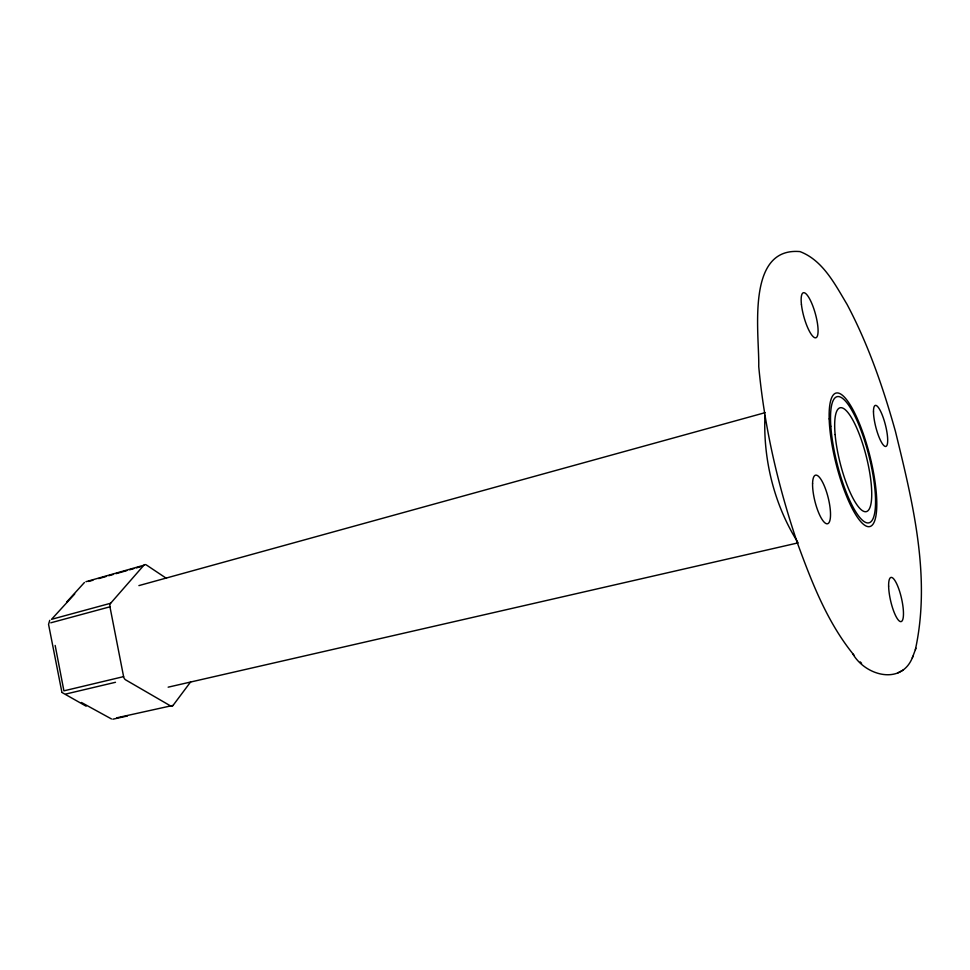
<?xml version="1.0" encoding="UTF-8"?>
<svg xmlns="http://www.w3.org/2000/svg" width="970" height="970" viewBox="0 0 970 970"><rect width="100%" height="100%" fill="white"/><g stroke="black" fill="none" stroke-linecap="round" stroke-linejoin="round"><path stroke-width="1.45" d="M764.978 415.366C762.978 459.222 774.193 504.655 797.582 541.903M915.34 649.779C931.248 577.211 912.758 502.193 895.431 431.395C883.221 387.685 868.308 344.459 846.992 304.277C835.037 284.416 822.96 260.324 799.983 251.594C745.142 246.841 759.522 334.929 758.734 366.442C764.287 426.788 778.061 486.249 797.607 543.564C811.963 582.703 827.41 622.728 854.109 655.308M852.836 653.938C865.955 676.429 902.5 685.596 912.952 656.169M912.333 657.854L915.947 648.166M116.824 717.812L173.06 705.396L190.835 681.643M49.737 620.339L48.561 624.377L61.862 692.095M173.06 705.396A3.941 2.571 78.3 0 1 170.526 705.905L125.663 679.873A4.062 2.74 77.1 0 1 123.602 676.623L109.95 606.808A4.05 2.728 74.3 0 1 110.628 603.267L143.887 565.219A3.916 2.534 73.4 0 1 146.458 565.025L166.464 578.387M66.59 602.115L84.414 582.509M74.726 593.967L51.531 619.333L110.628 603.267M898.05 672.792L902.997 670.137M85.93 581.709L143.887 565.219M88.573 581.466L92.914 580.242M98.698 578.593L106.179 576.471M108.834 575.719L113.175 574.482M116.06 573.658L126.84 570.602M129.628 569.802L133.811 568.614M136.333 567.899L140.674 566.662M138.904 585.601L765.1 412.662M50.792 622.801L109.95 606.808M123.602 676.623L63.911 690.846L55.157 645.438M65.972 693.999L115.491 682.286M168.149 687.172L798.237 542.836M112.884 719.194L127.361 716.005M86.136 706.184L62.128 692.568M81.444 702.486L111.477 718.952M860.281 661.904L861.59 663.322M830.817 426.23A65.026 16.381 75.8 0 0 867.277 522.891A65.026 16.381 75.8 0 0 860.936 430.134A65.026 16.381 75.8 0 0 830.817 426.23M801.426 304.41A23.389 5.941 74.5 0 0 815.588 337.827A23.389 5.941 74.5 0 0 811.817 303.464A23.389 5.941 74.5 0 0 801.426 304.41M812.581 483.63A25.014 6.863 76.1 0 0 825.7 523.388A25.014 6.863 76.1 0 0 826.343 491.329A25.014 6.863 76.1 0 0 812.581 483.63M888.629 586.11A22.662 5.577 77.1 0 0 900.051 621.467A22.662 5.577 77.1 0 0 899.493 590.997A22.662 5.577 77.1 0 0 888.629 586.11M873.485 411.874A21.182 4.923 75.6 0 0 884.276 445.933A21.182 4.923 75.6 0 0 883.985 419.913A21.182 4.923 75.6 0 0 873.485 411.874M829.18 418.894A68.858 17.351 75.8 0 0 866.174 526.067A68.858 17.351 75.8 0 0 863.47 434.342A68.858 17.351 75.8 0 0 829.18 418.894M835.121 434.584A53.544 13.483 75.8 0 0 865.713 511.711A53.544 13.483 75.8 0 0 858.741 432.814A53.544 13.483 75.8 0 0 835.121 434.584"/></g></svg>
